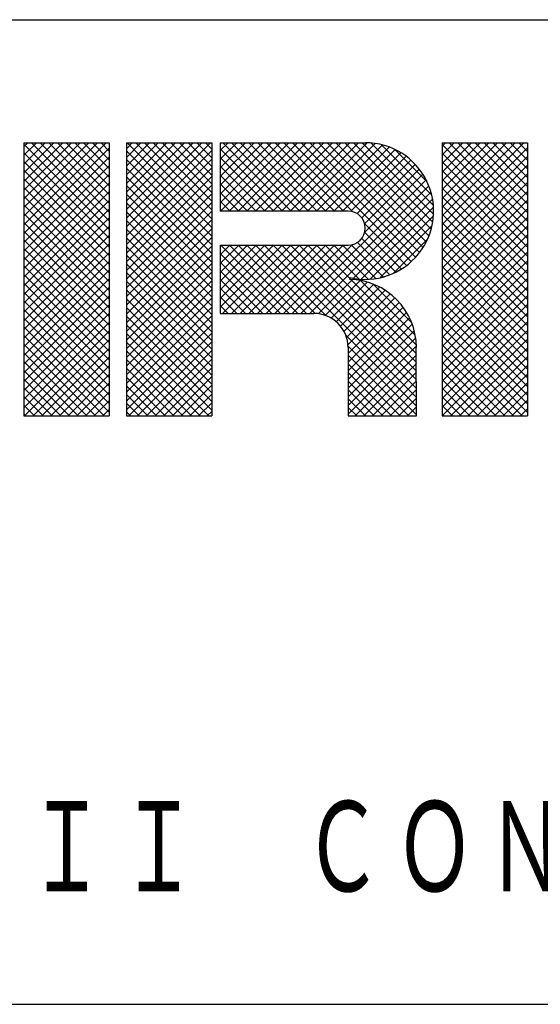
# Model space of a CAD drawing. Units: millimetres on the paper, enlarged 10 times. Extents: x -1375 to 1375, y -973 to 950.
# Drawn here: x -491.6 to -407, y -949.5 to -789.5 of the extents above; entities that cross this region are included whole.
import ezdxf

# ---------------------------------------------------------------- set-up
doc = ezdxf.new("R2010")
doc.units = ezdxf.units.MM
doc.header["$LTSCALE"] = 10
doc.layers.add('F-3_太線２', color=7, linetype='Continuous')
doc.layers.add('F-5_固定文字', color=7, linetype='Continuous')
doc.styles.add('ＭＳ ゴシック', font='')
doc.styles.get('ＭＳ ゴシック').set_extended_font_data('MS Gothic')

msp = doc.modelspace()

# ---------------------------------------------------------------- linework, layer by layer
at = {"layer": 'F-3_太線２', "color": 3}
for p, q in [((-1375.33, -789.5), (1374.67, -789.5)), ((-1375.33, -949.5), (1374.67, -949.5))]:
    msp.add_line(p, q, dxfattribs=at)
at = {"layer": 'F-5_固定文字'}
for p, q in [((-490.95, -810.13), (-490.32, -809.5)), ((-490.95, -811.54), (-488.91, -809.5)), ((-490.95, -812.96), (-487.49, -809.5)), ((-490.95, -814.37), (-486.08, -809.5)), ((-490.95, -815.79), (-484.66, -809.5)), ((-490.95, -817.2), (-483.25, -809.5)), ((-490.95, -818.62), (-481.84, -809.5)), ((-490.95, -820.03), (-480.42, -809.5)), ((-490.95, -821.44), (-479.01, -809.5)), ((-490.95, -822.86), (-477.59, -809.5)), ((-490.95, -809.5), (-477.08, -809.5)), ((-490.95, -809.5), (-490.95, -853.86)), ((-489.74, -809.5), (-477.08, -822.16)), ((-488.33, -809.5), (-477.08, -820.75)), ((-486.92, -809.5), (-477.08, -819.33)), ((-485.5, -809.5), (-477.08, -817.92)), ((-484.09, -809.5), (-477.08, -816.51)), ((-482.67, -809.5), (-477.08, -815.09)), ((-481.26, -809.5), (-477.08, -813.68)), ((-479.84, -809.5), (-477.08, -812.26)), ((-478.43, -809.5), (-477.08, -810.85)), ((-477.08, -809.5), (-477.08, -853.86)), ((-474.31, -810.46), (-473.37, -809.52)), ((-474.31, -811.87), (-471.95, -809.52)), ((-474.31, -813.28), (-470.54, -809.52)), ((-474.31, -814.7), (-469.13, -809.52)), ((-474.31, -816.11), (-467.71, -809.52)), ((-474.31, -817.53), (-466.3, -809.52)), ((-474.31, -818.94), (-464.88, -809.52)), ((-474.31, -820.36), (-463.47, -809.52)), ((-474.31, -821.77), (-462.06, -809.52)), ((-474.31, -823.18), (-460.64, -809.52)), ((-474.31, -809.52), (-460.44, -809.52)), ((-474.31, -809.52), (-474.31, -853.88)), ((-474.17, -809.52), (-460.44, -823.25)), ((-472.75, -809.52), (-460.44, -821.84)), ((-471.34, -809.52), (-460.44, -820.42)), ((-469.93, -809.52), (-460.44, -819.01)), ((-468.51, -809.52), (-460.44, -817.59)), ((-467.1, -809.52), (-460.44, -816.18)), ((-465.68, -809.52), (-460.44, -814.77)), ((-464.27, -809.52), (-460.44, -813.35)), ((-462.86, -809.52), (-460.44, -811.94)), ((-461.44, -809.52), (-460.44, -810.52)), ((-460.44, -809.5), (-460.44, -853.88)), ((-459.05, -810.76), (-457.79, -809.5)), ((-459.05, -812.17), (-456.38, -809.5)), ((-459.05, -813.59), (-454.97, -809.5)), ((-459.05, -815), (-453.55, -809.5)), ((-459.05, -816.41), (-452.14, -809.5)), ((-459.05, -817.83), (-450.72, -809.5)), ((-459.05, -819.24), (-449.31, -809.5)), ((-459.05, -809.5), (-435.47, -809.5)), ((-459.05, -809.5), (-459.05, -820.6)), ((-458.99, -820.6), (-447.89, -809.5)), ((-458.63, -809.5), (-447.54, -820.6)), ((-457.58, -820.6), (-446.48, -809.5)), ((-457.22, -809.5), (-446.12, -820.6)), ((-456.16, -820.6), (-445.07, -809.5)), ((-455.8, -809.5), (-444.71, -820.6)), ((-454.75, -820.6), (-443.65, -809.5)), ((-454.39, -809.5), (-443.29, -820.6)), ((-453.33, -820.6), (-442.24, -809.5)), ((-452.97, -809.5), (-441.88, -820.6)), ((-451.92, -820.6), (-440.82, -809.5)), ((-451.56, -809.5), (-440.46, -820.6)), ((-450.5, -820.6), (-439.41, -809.5)), ((-450.15, -809.5), (-439.05, -820.6)), ((-449.09, -820.6), (-437.99, -809.5)), ((-448.73, -809.5), (-437.55, -820.69)), ((-447.68, -820.6), (-436.58, -809.5)), ((-447.32, -809.5), (-428.01, -828.81)), ((-446.26, -820.6), (-435.17, -809.5)), ((-445.9, -809.5), (-427.3, -828.1)), ((-444.49, -809.5), (-426.66, -827.33)), ((-443.07, -809.5), (-426.08, -826.5)), ((-441.66, -809.5), (-425.57, -825.59)), ((-440.25, -809.5), (-425.13, -824.62)), ((-438.83, -809.5), (-424.78, -823.55)), ((-437.42, -809.5), (-424.52, -822.39)), ((-436, -809.5), (-424.39, -821.11)), ((-434.55, -809.54), (-424.42, -819.67)), ((-422.99, -810.05), (-422.46, -809.52)), ((-422.99, -811.47), (-421.04, -809.52)), ((-422.99, -812.88), (-419.63, -809.52)), ((-422.99, -814.29), (-418.21, -809.52)), ((-422.99, -815.71), (-416.8, -809.52)), ((-422.99, -817.12), (-415.39, -809.52)), ((-422.99, -818.54), (-413.97, -809.52)), ((-422.99, -819.95), (-412.56, -809.52)), ((-422.99, -821.37), (-411.14, -809.52)), ((-422.99, -822.78), (-409.73, -809.52)), ((-422.99, -809.52), (-409.12, -809.52)), ((-421.84, -809.52), (-409.12, -822.24)), ((-420.43, -809.52), (-409.12, -820.83)), ((-419.01, -809.52), (-409.12, -819.41)), ((-417.6, -809.52), (-409.12, -818)), ((-416.19, -809.52), (-409.12, -816.58)), ((-414.77, -809.52), (-409.12, -815.17)), ((-413.36, -809.52), (-409.12, -813.76)), ((-411.94, -809.52), (-409.12, -812.34)), ((-410.53, -809.52), (-409.12, -810.93)), ((-409.12, -809.52), (-409.12, -853.88)), ((-490.95, -809.71), (-477.08, -823.58)), ((-490.95, -824.27), (-477.08, -810.4)), ((-490.95, -811.12), (-477.08, -824.99)), ((-474.31, -824.6), (-460.44, -810.73)), ((-474.31, -810.8), (-460.44, -824.66)), ((-459.05, -810.49), (-448.95, -820.6)), ((-444.85, -820.6), (-433.87, -809.62)), ((-443.43, -820.6), (-432.69, -809.85)), ((-442.02, -820.6), (-431.62, -810.19)), ((-440.6, -820.6), (-430.62, -810.62)), ((-439.19, -820.6), (-429.71, -811.11)), ((-432.86, -809.81), (-424.69, -817.99)), ((-430.67, -810.6), (-425.47, -815.79)), ((-422.99, -809.79), (-409.12, -823.66)), ((-422.99, -824.19), (-409.12, -810.32)), ((-422.99, -811.2), (-409.12, -825.07)), ((-490.95, -825.69), (-477.08, -811.82)), ((-490.95, -812.54), (-477.08, -826.41)), ((-474.31, -826.01), (-460.44, -812.14)), ((-474.31, -812.21), (-460.44, -826.08)), ((-459.05, -811.91), (-450.36, -820.6)), ((-437.81, -820.63), (-428.86, -811.68)), ((-436.78, -821.01), (-428.08, -812.32)), ((-422.99, -825.61), (-409.12, -811.74)), ((-422.99, -812.61), (-409.12, -826.48)), ((-490.95, -827.1), (-477.08, -813.23)), ((-490.95, -813.95), (-477.08, -827.82)), ((-474.31, -827.43), (-460.44, -813.56)), ((-474.31, -813.62), (-460.44, -827.49)), ((-459.05, -813.32), (-451.78, -820.6)), ((-436.04, -821.69), (-427.37, -813.02)), ((-435.57, -822.63), (-426.72, -813.78)), ((-422.99, -827.02), (-409.12, -813.15)), ((-422.99, -814.03), (-409.12, -827.9)), ((-490.95, -828.51), (-477.08, -814.65)), ((-490.95, -815.36), (-477.08, -829.23)), ((-474.31, -828.84), (-460.44, -814.97)), ((-474.31, -815.04), (-460.44, -828.91)), ((-459.05, -814.74), (-453.19, -820.6)), ((-447.35, -837.24), (-425.61, -815.5)), ((-435.55, -824.03), (-426.13, -814.61)), ((-422.99, -828.44), (-409.12, -814.57)), ((-422.99, -815.44), (-409.12, -829.31)), ((-422.99, -829.85), (-409.12, -815.98)), ((-490.95, -829.93), (-477.08, -816.06)), ((-490.95, -816.78), (-477.08, -830.65)), ((-490.95, -831.34), (-477.08, -817.47)), ((-474.31, -830.26), (-460.44, -816.39)), ((-474.31, -816.45), (-460.44, -830.32)), ((-459.05, -816.15), (-454.61, -820.6)), ((-459.05, -817.57), (-456.02, -820.6)), ((-445.93, -837.24), (-425.17, -816.48)), ((-444.52, -837.24), (-424.81, -817.53)), ((-422.99, -816.86), (-409.12, -830.73)), ((-422.99, -831.27), (-409.12, -817.4)), ((-490.95, -818.19), (-477.08, -832.06)), ((-490.95, -832.76), (-477.08, -818.89)), ((-474.31, -831.67), (-460.44, -817.8)), ((-474.31, -817.87), (-460.44, -831.74)), ((-459.05, -818.98), (-457.44, -820.6)), ((-437.39, -831.52), (-424.54, -818.68)), ((-422.99, -818.27), (-409.12, -832.14)), ((-422.99, -832.68), (-409.12, -818.81)), ((-490.95, -819.61), (-477.08, -833.48)), ((-490.95, -834.17), (-477.08, -820.3)), ((-474.31, -833.08), (-460.44, -819.21)), ((-474.31, -819.28), (-460.44, -833.15)), ((-474.31, -834.5), (-460.44, -820.63)), ((-474.31, -820.7), (-460.44, -834.56)), ((-459.05, -820.39), (-458.85, -820.6)), ((-438.25, -820.6), (-459.05, -820.6)), ((-436.13, -831.67), (-424.4, -819.94)), ((-422.99, -819.69), (-409.12, -833.55)), ((-422.99, -834.09), (-409.12, -820.22)), ((-490.95, -821.02), (-477.08, -834.89)), ((-490.95, -835.59), (-477.08, -821.72)), ((-474.31, -835.91), (-460.44, -822.04)), ((-474.31, -822.11), (-460.44, -835.98)), ((-434.7, -831.66), (-424.4, -821.37)), ((-422.99, -821.1), (-409.12, -834.97)), ((-422.99, -835.51), (-409.12, -821.64)), ((-490.95, -822.44), (-477.08, -836.3)), ((-490.95, -837), (-477.08, -823.13)), ((-490.95, -823.85), (-477.08, -837.72)), ((-474.31, -837.33), (-460.44, -823.46)), ((-474.31, -823.52), (-460.44, -837.39)), ((-435.56, -822.67), (-428.78, -829.45)), ((-433.05, -831.42), (-424.65, -823.02)), ((-422.99, -822.51), (-409.12, -836.38)), ((-422.99, -836.92), (-409.12, -823.05)), ((-422.99, -823.93), (-409.12, -837.8)), ((-490.95, -838.41), (-477.08, -824.55)), ((-490.95, -825.26), (-477.08, -839.13)), ((-474.31, -838.74), (-460.44, -824.87)), ((-474.31, -824.94), (-460.44, -838.81)), ((-436.03, -825.03), (-430.53, -830.53)), ((-435.57, -824.08), (-429.62, -830.02)), ((-430.93, -830.72), (-425.35, -825.14)), ((-422.99, -838.34), (-409.12, -824.47)), ((-422.99, -825.34), (-409.12, -839.21)), ((-490.95, -839.83), (-477.08, -825.96)), ((-490.95, -826.68), (-477.08, -840.55)), ((-474.31, -840.15), (-460.44, -826.29)), ((-474.31, -826.35), (-460.44, -840.22)), ((-459.05, -826.31), (-458.88, -826.14)), ((-459.05, -827.73), (-457.47, -826.14)), ((-459.05, -829.14), (-456.05, -826.14)), ((-459.05, -830.56), (-454.64, -826.14)), ((-459.05, -831.97), (-453.22, -826.14)), ((-459.05, -833.38), (-451.81, -826.14)), ((-459.05, -834.8), (-450.4, -826.14)), ((-459.05, -836.21), (-448.98, -826.14)), ((-459.05, -826.14), (-459.05, -837.24)), ((-459.05, -826.14), (-438.25, -826.14)), ((-458.96, -826.14), (-447.86, -837.24)), ((-458.66, -837.24), (-447.57, -826.14)), ((-457.54, -826.14), (-446.45, -837.24)), ((-457.25, -837.24), (-446.15, -826.14)), ((-456.13, -826.14), (-445.03, -837.24)), ((-455.83, -837.24), (-444.74, -826.14)), ((-454.72, -826.14), (-443.62, -837.24)), ((-454.42, -837.24), (-443.32, -826.14)), ((-453.3, -826.14), (-441.84, -837.61)), ((-453.01, -837.24), (-441.91, -826.14)), ((-451.89, -826.14), (-427.16, -850.87)), ((-451.59, -837.24), (-440.5, -826.14)), ((-450.47, -826.14), (-427.16, -849.45)), ((-450.18, -837.24), (-439.08, -826.14)), ((-449.06, -826.14), (-427.17, -848.03)), ((-448.76, -837.24), (-437.59, -826.06)), ((-447.64, -826.14), (-427.17, -846.61)), ((-446.23, -826.14), (-427.18, -845.2)), ((-444.82, -826.14), (-427.18, -843.78)), ((-443.4, -826.14), (-427.19, -842.35)), ((-441.99, -826.14), (-436.49, -831.64)), ((-440.57, -826.14), (-435.03, -831.68)), ((-439.16, -826.14), (-433.75, -831.56)), ((-437.78, -826.1), (-432.58, -831.31)), ((-436.76, -825.71), (-431.51, -830.96)), ((-422.99, -839.75), (-409.12, -825.88)), ((-422.99, -826.76), (-409.12, -840.63)), ((-490.95, -841.24), (-477.08, -827.37)), ((-490.95, -828.09), (-477.08, -841.96)), ((-490.95, -842.66), (-477.08, -828.79)), ((-474.31, -841.57), (-460.44, -827.7)), ((-474.31, -827.77), (-460.44, -841.64)), ((-459.05, -827.47), (-449.28, -837.24)), ((-422.99, -841.16), (-409.12, -827.29)), ((-422.99, -828.17), (-409.12, -842.04)), ((-422.99, -842.58), (-409.12, -828.71)), ((-490.95, -829.51), (-477.08, -843.38)), ((-490.95, -844.07), (-477.08, -830.2)), ((-474.31, -842.98), (-460.44, -829.11)), ((-474.31, -829.18), (-460.44, -843.05)), ((-459.05, -828.88), (-450.69, -837.24)), ((-459.05, -830.29), (-452.11, -837.24)), ((-422.99, -829.58), (-409.12, -843.45)), ((-422.99, -843.99), (-409.12, -830.12)), ((-490.95, -830.92), (-477.08, -844.79)), ((-490.95, -845.49), (-477.08, -831.62)), ((-474.31, -844.4), (-460.44, -830.53)), ((-474.31, -830.59), (-460.44, -844.46)), ((-474.31, -845.81), (-460.44, -831.94)), ((-459.05, -831.71), (-453.52, -837.24)), ((-443.15, -837.28), (-437.58, -831.71)), ((-442, -837.55), (-436.32, -831.87)), ((-436.25, -831.88), (-427.37, -840.76)), ((-422.99, -831), (-409.12, -844.87)), ((-422.99, -845.41), (-409.12, -831.54)), ((-490.95, -832.33), (-477.08, -846.2)), ((-490.95, -846.9), (-477.08, -833.03)), ((-474.31, -832.01), (-460.44, -845.88)), ((-474.31, -847.23), (-460.44, -833.36)), ((-474.31, -833.42), (-460.44, -847.29)), ((-459.05, -833.12), (-454.93, -837.24)), ((-441.03, -837.99), (-435.17, -832.14)), ((-440.21, -838.58), (-434.12, -832.5)), ((-439.51, -839.3), (-433.16, -832.95)), ((-438.95, -840.15), (-432.26, -833.47)), ((-434.28, -832.44), (-427.93, -838.78)), ((-422.99, -832.41), (-409.12, -846.28)), ((-422.99, -846.82), (-409.12, -832.95)), ((-490.95, -833.75), (-477.08, -847.62)), ((-490.95, -848.31), (-477.08, -834.44)), ((-490.95, -835.16), (-477.08, -849.03)), ((-474.31, -848.64), (-460.44, -834.77)), ((-474.31, -834.84), (-460.44, -848.71)), ((-459.05, -834.54), (-456.35, -837.24)), ((-438.53, -841.15), (-431.44, -834.05)), ((-438.3, -842.33), (-430.68, -834.71)), ((-422.99, -833.83), (-409.12, -847.7)), ((-422.99, -848.24), (-409.12, -834.37)), ((-490.95, -849.73), (-477.08, -835.86)), ((-490.95, -836.58), (-477.08, -850.45)), ((-474.31, -850.05), (-460.44, -836.19)), ((-474.31, -836.25), (-460.44, -850.12)), ((-459.05, -835.95), (-457.76, -837.24)), ((-438.28, -843.73), (-429.98, -835.43)), ((-438.27, -845.13), (-429.35, -836.21)), ((-422.99, -835.24), (-409.12, -849.11)), ((-422.99, -849.65), (-409.12, -835.78)), ((-422.99, -836.66), (-409.12, -850.53)), ((-490.95, -851.14), (-477.08, -837.27)), ((-490.95, -837.99), (-477.08, -851.86)), ((-474.31, -851.47), (-460.44, -837.6)), ((-474.31, -837.67), (-460.44, -851.53)), ((-459.05, -837.24), (-443.83, -837.24)), ((-438.27, -846.54), (-428.78, -837.06)), ((-438.27, -847.95), (-428.28, -837.97)), ((-422.99, -851.06), (-409.12, -837.19)), ((-422.99, -838.07), (-409.12, -851.94)), ((-490.95, -852.56), (-477.08, -838.69)), ((-490.95, -839.41), (-477.08, -853.28)), ((-474.31, -852.88), (-460.44, -839.01)), ((-474.31, -839.08), (-460.44, -852.95)), ((-438.26, -849.36), (-427.86, -838.97)), ((-422.99, -852.48), (-409.12, -838.61)), ((-422.99, -839.48), (-409.12, -853.35)), ((-490.95, -840.82), (-477.91, -853.86)), ((-490.84, -853.86), (-477.08, -840.1)), ((-489.43, -853.86), (-477.08, -841.52)), ((-474.31, -840.49), (-460.92, -853.88)), ((-473.89, -853.88), (-460.44, -840.43)), ((-438.65, -840.79), (-427.16, -852.29)), ((-438.26, -850.77), (-427.53, -840.05)), ((-438.25, -852.18), (-427.3, -841.23)), ((-422.99, -840.9), (-410.01, -853.88)), ((-422.98, -853.88), (-409.12, -840.02)), ((-421.57, -853.88), (-409.12, -841.44)), ((-490.95, -842.23), (-479.32, -853.86)), ((-488.02, -853.86), (-477.08, -842.93)), ((-474.31, -841.91), (-462.33, -853.88)), ((-472.48, -853.88), (-460.44, -841.84)), ((-438.29, -842.57), (-427.15, -853.71)), ((-438.28, -842.77), (-438.25, -853.88)), ((-438.25, -853.59), (-427.19, -842.53)), ((-422.99, -842.31), (-411.42, -853.88)), ((-420.15, -853.88), (-409.12, -842.85)), ((-490.95, -843.65), (-480.74, -853.86)), ((-486.6, -853.86), (-477.08, -844.34)), ((-474.31, -843.32), (-463.75, -853.88)), ((-474.31, -844.74), (-465.16, -853.88)), ((-471.06, -853.88), (-460.44, -843.26)), ((-469.65, -853.88), (-460.44, -844.67)), ((-438.28, -844), (-428.39, -853.88)), ((-437.12, -853.88), (-427.18, -843.94)), ((-422.99, -843.73), (-412.83, -853.88)), ((-418.74, -853.88), (-409.12, -844.27)), ((-490.95, -845.06), (-482.15, -853.86)), ((-485.19, -853.86), (-477.08, -845.76)), ((-474.31, -846.15), (-466.58, -853.88)), ((-468.23, -853.88), (-460.44, -846.08)), ((-438.27, -845.41), (-429.81, -853.88)), ((-435.71, -853.88), (-427.18, -845.35)), ((-422.99, -845.14), (-414.25, -853.88)), ((-417.32, -853.88), (-409.12, -845.68)), ((-490.95, -846.48), (-483.56, -853.86)), ((-490.95, -847.89), (-484.98, -853.86)), ((-483.77, -853.86), (-477.08, -847.17)), ((-474.31, -847.57), (-467.99, -853.88)), ((-466.82, -853.88), (-460.44, -847.5)), ((-438.27, -846.83), (-431.22, -853.88)), ((-434.29, -853.88), (-427.17, -846.76)), ((-422.99, -846.56), (-415.66, -853.88)), ((-422.99, -847.97), (-417.08, -853.88)), ((-415.91, -853.88), (-409.12, -847.09)), ((-490.95, -849.31), (-486.39, -853.86)), ((-482.36, -853.86), (-477.08, -848.59)), ((-474.31, -848.98), (-469.4, -853.88)), ((-465.41, -853.88), (-460.44, -848.91)), ((-438.26, -848.25), (-432.63, -853.88)), ((-432.88, -853.88), (-427.17, -848.17)), ((-431.46, -853.88), (-427.16, -849.58)), ((-422.99, -849.38), (-418.49, -853.88)), ((-414.49, -853.88), (-409.12, -848.51)), ((-490.95, -850.72), (-487.81, -853.86)), ((-480.94, -853.86), (-477.08, -850)), ((-474.31, -850.39), (-470.82, -853.88)), ((-463.99, -853.88), (-460.44, -850.33)), ((-438.26, -849.67), (-434.05, -853.88)), ((-438.26, -851.09), (-435.46, -853.88)), ((-430.05, -853.88), (-427.16, -850.99)), ((-422.99, -850.8), (-419.91, -853.88)), ((-413.08, -853.88), (-409.12, -849.92)), ((-490.95, -852.13), (-489.22, -853.86)), ((-479.53, -853.86), (-477.08, -851.42)), ((-474.31, -851.81), (-472.23, -853.88)), ((-462.58, -853.88), (-460.44, -851.74)), ((-438.25, -852.51), (-436.88, -853.88)), ((-428.64, -853.88), (-427.16, -852.4)), ((-422.99, -852.21), (-421.32, -853.88)), ((-411.67, -853.88), (-409.12, -851.34)), ((-410.25, -853.88), (-409.12, -852.75)), ((-490.95, -853.55), (-490.64, -853.86)), ((-490.95, -853.86), (-477.08, -853.86)), ((-478.12, -853.86), (-477.08, -852.83)), ((-474.31, -853.22), (-473.65, -853.88)), ((-474.31, -853.88), (-460.44, -853.88)), ((-461.16, -853.88), (-460.44, -853.16)), ((-427.22, -853.88), (-427.15, -853.81)), ((-422.99, -853.63), (-422.73, -853.88))]:
    msp.add_line(p, q, dxfattribs=at)
for points in [[(-422.99, -809.52), (-422.99, -853.88), (-409.12, -853.88)], [(-438.25, -853.88), (-427.15, -853.88), (-427.19, -842.75)]]:
    msp.add_lwpolyline(points, dxfattribs=at)
for centre, radius, start, end in [((-435.47, -820.6), 11.1, 256.8561, 90), ((-438.25, -823.37), 2.77, 270, 90), ((-438.28, -842.79), 11.1, 0.1797, 88.8778), ((-443.83, -842.79), 5.55, 0.1797, 90)]:
    msp.add_arc(centre, radius, start, end, dxfattribs=at)

# ---------------------------------------------------------------- texts
at = {"layer": 'F-5_固定文字', "color": 4, "insert": (-535.33, -933.28), "char_height": 14.66, "attachment_point": 7, "style": 'ＭＳ ゴシック'}
msp.add_mtext('\\T1.15;\\W0.65;ＫＩＲＩＩ\u3000ＣＯＮＳＴＲＵＣＴＩＯＮ\u3000ＭＡＴＥＲＩＡＬＳ\u3000ＣＯ．，ＬＴＤ．', dxfattribs=at)

doc.saveas('drawing.dxf')
